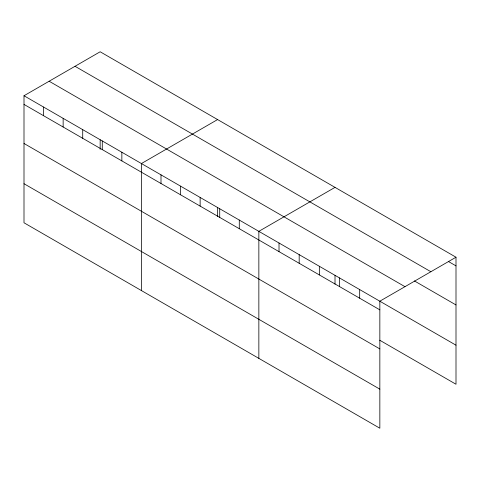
<?xml version="1.0" encoding="UTF-8"?>
<svg xmlns="http://www.w3.org/2000/svg" width="480" height="480" viewBox="0 0 480 480"><rect width="100%" height="100%" fill="white"/><g stroke="black" fill="none" stroke-linecap="round" stroke-linejoin="round"><path stroke-width="0.72" d="M456 257.22L100.158 51.774L24 95.748L24 222.78L379.842 428.226L379.842 301.188L456 257.22L456 384.252L379.752 340.236M217.584 119.574L141.426 163.542L141.426 290.58M335.016 187.368L258.852 231.336L258.852 358.374M448.44 261.516L456 265.878M75.024 66.288L430.866 271.728M414.414 280.932L456 304.944M49.134 81.234L404.976 286.68M24 95.748L456 345.192M24 104.406L379.842 309.852M24 143.472L379.842 348.912M24 183.72L379.842 389.16M359.676 289.548L359.676 298.206M339.51 277.908L339.51 286.566M335.016 275.34L335.016 284.184M319.35 266.262L319.35 274.926M299.184 254.622L299.184 263.286M279.018 242.982L279.018 251.64M239.286 220.038L239.286 228.702M219.714 208.74L219.714 217.404M217.584 207.546L217.584 216.39M200.142 197.442L200.142 206.1M180.57 186.138L180.57 194.802M160.998 174.84L160.998 183.504M121.854 152.244L121.854 160.902M102.282 140.946L102.282 149.604M100.158 139.746L100.158 149.328M82.716 129.642L82.716 138.306M63.144 118.344L63.144 127.008M43.572 107.046L43.572 115.71"/></g></svg>
